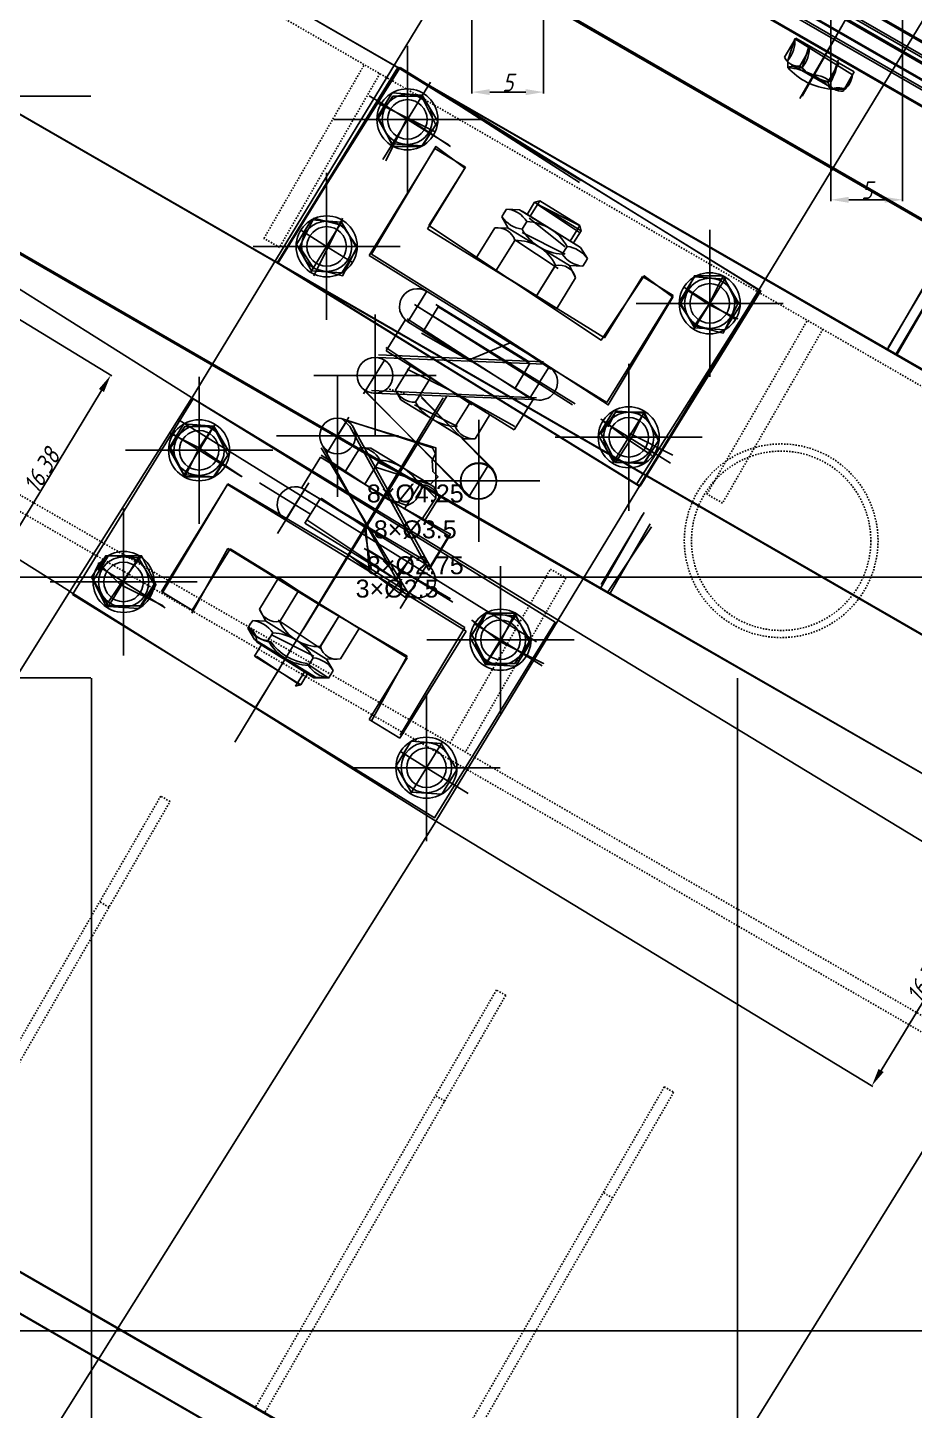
# Model space of a CAD drawing. Header units: millimetres. Extents: x 2787 to 6144, y -18 to 478.
# Drawn here: x 4479.1 to 4540.8, y 193.5 to 289.8 of the extents above; entities that cross this region are included whole.
import ezdxf

# ---------------------------------------------------------------- set-up
doc = ezdxf.new("R2010")
doc.units = ezdxf.units.MM
for name, pattern in [('ACAD_ISO02W100', [15, 12, -3]), ('CENTER', [50.8, 31.75, -6.35, 6.35, -6.35]), ('CENTER2', [28.575, 19.05, -3.175, 3.175, -3.175]), ('HIDDEN', [0.2, 0.1, -0.1])]:
    doc.linetypes.add(name, pattern=pattern)
for name, color, linetype in [('ADIM', 3, 'Continuous'), ('ADIM_CENTER', 1, 'Continuous'), ('ADIM_CLEAN', 3, 'Continuous'), ('ADIM_CLEAN_L', 3, 'Continuous')]:
    doc.layers.add(name, color=color, linetype=linetype)
for name, color, linetype, lineweight in [('中心线', 1, 'CENTER', 13), ('图层1', 1, 'CENTER2', 25), ('图层2', 160, 'Continuous', 25), ('尺寸线', 22, 'Continuous', 13), ('粗实线层', 7, 'Continuous', 35), ('虚线', 8, 'ACAD_ISO02W100', 13)]:
    doc.layers.add(name, color=color, linetype=linetype, lineweight=lineweight)
doc.styles.get("Standard").update_dxf_attribs({"font": 'gbeitc.shx', "bigfont": 'gbcbig.shx'})
doc.dimstyles.new('ADIM', dxfattribs={"dimscale": 0.5, "dimtxt": 2.5, "dimasz": 2.5, "dimexe": 0.18, "dimexo": 0.0625, "dimgap": 0.09, "dimtad": 1, "dimdec": 4, "dimzin": 0, "dimdsep": 46, "dimtxsty": 'Standard', "dimcen": 0.09, "dimadec": 0, "dimazin": 0, "dimtfac": 1, "dimtdec": 4, "dimtofl": 0, "dimtmove": 0, "dimatfit": 3, "dimfxl": 1, "dimtolj": 1, "dimtzin": 0, "dimarcsym": 0})

# ---------------------------------------------------------------- blocks, each defined once
blk = doc.blocks.new('*D84')
at = {"layer": 'ADIM', "color": 0, "lineweight": -2, "transparency": 16777216}
for p, q in [((4557.484, 237.473), (4526.05, 186.775)), ((4582.484, 221.973), (4551.05, 171.275)), ((4550.035, 172.01), (4527.16, 186.192))]:
    blk.add_line(p, q, dxfattribs=at)
at = {"layer": 'ADIM', "color": 0, "transparency": 16777216}
for points in [[(4527.27, 186.37), (4527.05, 186.015), (4526.098, 186.851)], [(4550.145, 172.187), (4549.926, 171.833), (4551.098, 171.351)]]:
    blk.add_solid(points, dxfattribs=at)
at = {"layer": 'Defpoints', "color": 0, "transparency": 16777216}
for p in [(4557.5, 237.5), (4582.5, 222), (4526.098, 186.851)]:
    blk.add_point(p, dxfattribs=at)
at = {"layer": 'ADIM', "color": 0, "transparency": 16777216, "insert": (4538.951, 179.671), "char_height": 1.25, "attachment_point": 5, "rotation": 328.20109}
blk.add_mtext('\\A1;29.42', dxfattribs=at)
blk = doc.blocks.new('*D90')
at = {"layer": 'ADIM', "color": 0, "lineweight": -2, "transparency": 16777216}
for p, q in [((4542.969, 251.5), (4408.358, 251.5)), ((4408.448, 200.25), (4408.448, 250.25)), ((4542.969, 199), (4408.358, 199))]:
    blk.add_line(p, q, dxfattribs=at)
at = {"layer": 'ADIM', "color": 0, "transparency": 16777216}
for points in [[(4408.24, 250.25), (4408.657, 250.25), (4408.448, 251.5)], [(4408.24, 200.25), (4408.657, 200.25), (4408.448, 199)]]:
    blk.add_solid(points, dxfattribs=at)
at = {"layer": 'Defpoints', "color": 0, "transparency": 16777216}
for p in [(4408.448, 251.5), (4543, 251.5), (4543, 199)]:
    blk.add_point(p, dxfattribs=at)
at = {"layer": 'ADIM', "color": 0, "transparency": 16777216, "insert": (4407.778, 225.25), "char_height": 1.25, "attachment_point": 5, "rotation": 90}
blk.add_mtext('\\A1;52.5', dxfattribs=at)
blk = doc.blocks.new('*D133')
at = {"layer": 'ADIM', "color": 0, "lineweight": -2, "transparency": 16777216}
for p, q in [((4490.516, 264.027), (4521.949, 315.739)), ((4522.97, 315.013), (4546.334, 300.811)), ((4516.016, 248.527), (4547.449, 300.239))]:
    blk.add_line(p, q, dxfattribs=at)
at = {"layer": 'ADIM', "color": 0, "transparency": 16777216}
for points in [[(4523.079, 315.191), (4522.862, 314.835), (4521.902, 315.662)], [(4546.442, 300.989), (4546.226, 300.633), (4547.402, 300.162)]]:
    blk.add_solid(points, dxfattribs=at)
at = {"layer": 'Defpoints', "color": 0, "transparency": 16777216}
for p in [(4547.402, 300.162), (4490.5, 264), (4516, 248.5)]:
    blk.add_point(p, dxfattribs=at)
at = {"layer": 'ADIM', "color": 0, "transparency": 16777216, "insert": (4535, 308.484), "char_height": 1.25, "attachment_point": 5, "rotation": 328.70696}
blk.add_mtext('\\A1;29.84', dxfattribs=at)
blk = doc.blocks.new('*D134')
at = {"layer": 'ADIM', "color": 0, "lineweight": -2, "transparency": 16777216}
for p, q in [((4516.027, 248.484), (4546.428, 230.026)), ((4507.527, 234.484), (4537.928, 216.026)), ((4545.702, 229.004), (4538.5, 217.141))]:
    blk.add_line(p, q, dxfattribs=at)
at = {"layer": 'ADIM', "color": 0, "transparency": 16777216}
for points in [[(4545.524, 229.112), (4545.88, 228.896), (4546.351, 230.073)], [(4538.322, 217.249), (4538.678, 217.033), (4537.851, 216.073)]]:
    blk.add_solid(points, dxfattribs=at)
at = {"layer": 'Defpoints', "color": 0, "transparency": 16777216}
for p in [(4516, 248.5), (4507.5, 234.5), (4537.851, 216.073)]:
    blk.add_point(p, dxfattribs=at)
at = {"layer": 'ADIM', "color": 0, "transparency": 16777216, "insert": (4541.528, 223.42), "char_height": 1.25, "attachment_point": 5, "rotation": 58.73627}
blk.add_mtext('\\A1;16.38', dxfattribs=at)
blk = doc.blocks.new('*D135')
at = {"layer": 'ADIM', "color": 0, "lineweight": -2, "transparency": 16777216}
for p, q in [((4481.983, 250.474), (4449.537, 198.762)), ((4507.483, 234.474), (4475.037, 182.762)), ((4474.026, 183.502), (4450.644, 198.174))]:
    blk.add_line(p, q, dxfattribs=at)
at = {"layer": 'ADIM', "color": 0, "transparency": 16777216}
for points in [[(4450.754, 198.35), (4450.533, 197.997), (4449.585, 198.838)], [(4474.137, 183.679), (4473.915, 183.326), (4475.085, 182.838)]]:
    blk.add_solid(points, dxfattribs=at)
at = {"layer": 'Defpoints', "color": 0, "transparency": 16777216}
for p in [(4482, 250.5), (4507.5, 234.5), (4449.585, 198.838)]:
    blk.add_point(p, dxfattribs=at)
at = {"layer": 'ADIM', "color": 0, "transparency": 16777216, "insert": (4462.691, 191.406), "char_height": 1.25, "attachment_point": 5, "rotation": 327.89374}
blk.add_mtext('\\A1;30.1', dxfattribs=at)
blk = doc.blocks.new('*D136')
at = {"layer": 'ADIM', "color": 0, "lineweight": -2, "transparency": 16777216}
for p, q in [((4490.474, 264.017), (4460.994, 282.578)), ((4453.237, 270.087), (4460.405, 281.472)), ((4481.974, 250.517), (4452.494, 269.078))]:
    blk.add_line(p, q, dxfattribs=at)
at = {"layer": 'ADIM', "color": 0, "transparency": 16777216}
for points in [[(4460.228, 281.583), (4460.581, 281.361), (4461.071, 282.53)], [(4453.06, 270.198), (4453.413, 269.976), (4452.571, 269.03)]]:
    blk.add_solid(points, dxfattribs=at)
at = {"layer": 'Defpoints', "color": 0, "transparency": 16777216}
for p in [(4461.071, 282.53), (4490.5, 264), (4482, 250.5)]:
    blk.add_point(p, dxfattribs=at)
at = {"layer": 'ADIM', "color": 0, "transparency": 16777216, "insert": (4456.254, 276.137), "char_height": 1.25, "attachment_point": 5, "rotation": 57.80427}
blk.add_mtext('\\A1;15.95', dxfattribs=at)
blk = doc.blocks.new('*D137')
at = {"layer": 'ADIM', "color": 0, "lineweight": -2, "transparency": 16777216}
for p, q in [((4483.5, 244.469), (4483.5, 129.08)), ((4528.5, 244.469), (4528.5, 129.08)), ((4484.75, 129.17), (4527.25, 129.17))]:
    blk.add_line(p, q, dxfattribs=at)
at = {"layer": 'ADIM', "color": 0, "transparency": 16777216}
for points in [[(4484.75, 129.378), (4484.75, 128.962), (4483.5, 129.17)], [(4527.25, 129.378), (4527.25, 128.962), (4528.5, 129.17)]]:
    blk.add_solid(points, dxfattribs=at)
at = {"layer": 'Defpoints', "color": 0, "transparency": 16777216}
for p in [(4483.5, 244.5), (4528.5, 244.5), (4528.5, 129.17)]:
    blk.add_point(p, dxfattribs=at)
at = {"layer": 'ADIM', "color": 0, "transparency": 16777216, "insert": (4506, 129.84), "char_height": 1.25, "attachment_point": 5}
blk.add_mtext('\\A1;45', dxfattribs=at)
blk = doc.blocks.new('*D138')
at = {"layer": 'ADIM', "color": 0, "lineweight": -2, "transparency": 16777216}
for p, q in [((4483.469, 285), (4374.495, 285)), ((4374.585, 245.75), (4374.585, 283.75)), ((4483.469, 244.5), (4374.495, 244.5))]:
    blk.add_line(p, q, dxfattribs=at)
at = {"layer": 'ADIM', "color": 0, "transparency": 16777216}
for points in [[(4374.377, 283.75), (4374.794, 283.75), (4374.585, 285)], [(4374.377, 245.75), (4374.794, 245.75), (4374.585, 244.5)]]:
    blk.add_solid(points, dxfattribs=at)
at = {"layer": 'Defpoints', "color": 0, "transparency": 16777216}
for p in [(4374.585, 285), (4483.5, 285), (4483.5, 244.5)]:
    blk.add_point(p, dxfattribs=at)
at = {"layer": 'ADIM', "color": 0, "transparency": 16777216, "insert": (4373.915, 264.75), "char_height": 1.25, "attachment_point": 5, "rotation": 90}
blk.add_mtext('\\A1;40.5', dxfattribs=at)
blk = doc.blocks.new('*D166')
at = {"layer": 'ADIM', "color": 0, "lineweight": -2, "transparency": 16777216}
for p, q in [((4454.527, 283.984), (4484.928, 265.526)), ((4446.027, 269.984), (4476.428, 251.526)), ((4477, 252.641), (4484.202, 264.504))]:
    blk.add_line(p, q, dxfattribs=at)
at = {"layer": 'ADIM', "color": 0, "transparency": 16777216}
for points in [[(4484.024, 264.612), (4484.38, 264.396), (4484.851, 265.573)], [(4476.822, 252.749), (4477.178, 252.533), (4476.351, 251.573)]]:
    blk.add_solid(points, dxfattribs=at)
at = {"layer": 'Defpoints', "color": 0, "transparency": 16777216}
for p in [(4454.5, 284), (4446, 270), (4484.851, 265.573)]:
    blk.add_point(p, dxfattribs=at)
at = {"layer": 'ADIM', "color": 0, "transparency": 16777216, "insert": (4480.028, 258.92), "char_height": 1.25, "attachment_point": 5, "rotation": 58.73627}
blk.add_mtext('\\A1;16.38', dxfattribs=at)
blk = doc.blocks.new('*D167')
at = {"layer": 'ADIM', "color": 0, "lineweight": -2, "transparency": 16777216}
for p, q in [((4429.016, 299.527), (4460.449, 351.239)), ((4484.834, 336.311), (4461.47, 350.513)), ((4454.516, 284.027), (4485.949, 335.739))]:
    blk.add_line(p, q, dxfattribs=at)
at = {"layer": 'ADIM', "color": 0, "transparency": 16777216}
for points in [[(4461.579, 350.691), (4461.362, 350.335), (4460.402, 351.162)], [(4484.942, 336.489), (4484.726, 336.133), (4485.902, 335.662)]]:
    blk.add_solid(points, dxfattribs=at)
at = {"layer": 'Defpoints', "color": 0, "transparency": 16777216}
for p in [(4460.402, 351.162), (4429, 299.5), (4454.5, 284)]:
    blk.add_point(p, dxfattribs=at)
at = {"layer": 'ADIM', "color": 0, "transparency": 16777216, "insert": (4473.5, 343.984), "char_height": 1.25, "attachment_point": 5, "rotation": 328.70696}
blk.add_mtext('\\A1;29.84', dxfattribs=at)
blk = doc.blocks.new('*D211')
at = {"layer": 'ADIM', "color": 0, "lineweight": -2, "transparency": 16777216}
for p, q in [((4535, 290.469), (4535, 277.697)), ((4540, 290.469), (4540, 277.697)), ((4536.25, 277.787), (4538.75, 277.787))]:
    blk.add_line(p, q, dxfattribs=at)
at = {"layer": 'ADIM', "color": 0, "transparency": 16777216}
for points in [[(4536.25, 277.995), (4536.25, 277.579), (4535, 277.787)], [(4538.75, 277.995), (4538.75, 277.579), (4540, 277.787)]]:
    blk.add_solid(points, dxfattribs=at)
at = {"layer": 'Defpoints', "color": 0, "transparency": 16777216}
for p in [(4535, 290.5), (4540, 290.5), (4540, 277.787)]:
    blk.add_point(p, dxfattribs=at)
at = {"layer": 'ADIM', "color": 0, "transparency": 16777216, "insert": (4537.5, 278.457), "char_height": 1.25, "attachment_point": 5}
blk.add_mtext('\\A1;5', dxfattribs=at)
blk = doc.blocks.new('*D226')
at = {"layer": 'ADIM', "color": 0, "lineweight": -2, "transparency": 16777216}
for p, q in [((4510, 297.969), (4510, 285.197)), ((4515, 297.969), (4515, 285.197)), ((4511.25, 285.287), (4513.75, 285.287))]:
    blk.add_line(p, q, dxfattribs=at)
at = {"layer": 'ADIM', "color": 0, "transparency": 16777216}
for points in [[(4511.25, 285.495), (4511.25, 285.079), (4510, 285.287)], [(4513.75, 285.495), (4513.75, 285.079), (4515, 285.287)]]:
    blk.add_solid(points, dxfattribs=at)
at = {"layer": 'Defpoints', "color": 0, "transparency": 16777216}
for p in [(4510, 298), (4515, 298), (4515, 285.287)]:
    blk.add_point(p, dxfattribs=at)
at = {"layer": 'ADIM', "color": 0, "transparency": 16777216, "insert": (4512.5, 285.957), "char_height": 1.25, "attachment_point": 5}
blk.add_mtext('\\A1;5', dxfattribs=at)

msp = doc.modelspace()

# ---------------------------------------------------------------- linework, layer by layer
at = {"color": 7, "linetype": 'Continuous', "lineweight": -3}
for p, q in [((4733.81439, 176.65359), (4326.16476, 412.2102)), ((4734.18939, 177.30312), (4326.53974, 412.8597)), ((4325.04182, 410.26522), (4732.81539, 174.92328)), ((4324.54182, 409.39919), (4732.31555, 174.05717)), ((4724.37888, 160.30492), (4316.60058, 395.64456)), ((4504.53517, 259.07622), (4304.46557, 374.6261)), ((4716.3813, 146.44712), (4364.3277, 349.62706)), ((4546.26851, 284.41198), (4500.2682, 310.97028)), ((4545.76859, 283.5461), (4499.76828, 310.10439)), ((4497.52163, 301.6231), (4543.4256, 275.13111)), ((4531.78356, 287.71708), (4532.55536, 289.05388)), ((4532.55536, 289.05388), (4536.63033, 286.7012)), ((4532.84606, 287.10365), (4533.61786, 288.44044)), ((4532.21161, 287.23162), (4535.22408, 285.49237)), ((4534.79603, 285.97784), (4535.56783, 287.31463)), ((4535.85853, 285.3644), (4536.63033, 286.7012)), ((4546.8811, 281.11621), (4538.9436, 267.36806)), ((4547.53068, 280.74133), (4539.59318, 266.99317)), ((4551.34998, 232.07646), (4504.53517, 259.07622)), ((4518.97406, 250.76871), (4521.87112, 255.78859)), ((4519.62358, 250.39371), (4522.40602, 255.21498))]:
    msp.add_line(p, q, dxfattribs=at)
at = {"lineweight": -3}
for p, q in [((4502.83674, 273.91852), (4507.43161, 281.36497)), ((4507.43161, 281.36497), (4509.55917, 280.05215)), ((4506.99581, 275.89527), (4509.55917, 280.05215)), ((4513.84399, 276.76784), (4514.36614, 277.6207)), ((4514.05675, 276.63656), (4514.72914, 277.70945)), ((4514.36614, 277.6207), (4514.72914, 277.70945)), ((4514.36614, 277.6207), (4517.60048, 275.62493)), ((4517.52027, 275.98671), (4514.72914, 277.70945)), ((4512.24691, 276.87203), (4512.08281, 276.60609)), ((4512.08281, 276.60609), (4512.52768, 275.81749)), ((4512.16621, 276.92183), (4512.16621, 276.92183)), ((4512.24691, 276.87203), (4512.41101, 277.13798)), ((4512.41101, 277.13798), (4513.31537, 277.09403)), ((4513.31537, 277.09403), (4517.57049, 274.46839)), ((4514.05675, 276.63656), (4513.84399, 276.76784)), ((4506.91826, 275.77237), (4506.99581, 275.89527)), ((4513.08818, 271.96519), (4506.91826, 275.77237)), ((4510.26935, 273.70498), (4511.59345, 275.82553)), ((4511.59345, 275.82553), (4512.52768, 275.81749)), ((4514.66356, 274.51826), (4512.52768, 275.81749)), ((4513.49251, 275.73623), (4513.82442, 276.26583)), ((4516.85558, 274.90952), (4517.52027, 275.98671)), ((4517.06834, 274.77824), (4517.60049, 275.62489)), ((4517.60049, 275.62489), (4517.52027, 275.98671)), ((4511.67566, 272.8372), (4513.00326, 274.95557)), ((4511.67566, 272.8372), (4513.00326, 274.95557)), ((4514.66356, 274.51826), (4516.79944, 273.21902)), ((4516.29764, 274.00531), (4516.62584, 274.5372)), ((4516.85558, 274.90952), (4517.06834, 274.77824)), ((4511.11895, 268.77385), (4502.83674, 273.91852)), ((4513.07332, 271.97477), (4510.25431, 273.71426)), ((4513.08818, 271.96519), (4510.26935, 273.70498)), ((4518.04728, 273.69393), (4517.57049, 274.46839)), ((4517.88317, 273.42798), (4518.04728, 273.69393)), ((4511.66044, 272.84618), (4511.66062, 272.84648)), ((4513.07314, 271.97447), (4511.66044, 272.84618)), ((4513.08836, 271.96549), (4511.67566, 272.8372)), ((4514.50078, 271.09333), (4515.82101, 273.23289)), ((4514.50078, 271.09333), (4515.83199, 273.20942)), ((4517.22001, 272.35326), (4516.79944, 273.21902)), ((4517.71907, 273.16204), (4516.79944, 273.21902)), ((4517.65277, 273.16912), (4517.65812, 273.16581)), ((4517.88317, 273.42798), (4517.71907, 273.16204)), ((4513.07332, 271.97477), (4519.24324, 268.16759)), ((4513.08818, 271.96519), (4513.08836, 271.96549)), ((4513.08818, 271.96519), (4515.90719, 270.2257)), ((4513.08818, 271.96519), (4514.50078, 271.09333)), ((4515.90719, 270.2257), (4517.22001, 272.35326)), ((4519.24324, 268.16759), (4521.89145, 272.44246)), ((4524.01901, 271.12964), (4521.89145, 272.44246)), ((4519.40892, 263.65852), (4524.01901, 271.12964)), ((4506.61568, 268.61697), (4507.65935, 270.32307)), ((4507.65935, 270.32307), (4514.04501, 266.38944)), ((4504.03026, 267.27789), (4505.34308, 269.40545)), ((4514.05366, 264.02535), (4505.54809, 269.28417)), ((4511.11144, 268.77851), (4519.40892, 263.65852)), ((4511.11895, 268.77385), (4511.11896, 268.77387)), ((4511.11895, 268.77385), (4515.37406, 266.14821)), ((4509.80846, 266.65007), (4506.61568, 268.61697)), ((4509.80846, 266.65007), (4512.66634, 267.8167)), ((4515.06267, 266.33446), (4503.41975, 266.79776)), ((4508.49813, 264.52097), (4504.03026, 267.27789)), ((4505.73231, 266.22763), (4504.67991, 264.52691)), ((4508.49813, 264.52097), (4505.73231, 266.22763)), ((4509.69001, 266.45811), (4509.68725, 266.45826)), ((4514.04501, 266.38944), (4513.01117, 264.67737)), ((4507.11272, 265.37585), (4506.06776, 263.68137)), ((4508.49564, 264.52251), (4507.11272, 265.37585)), ((4509.14972, 265.58251), (4509.13208, 265.55394)), ((4509.14972, 265.58251), (4509.14972, 265.58251)), ((4509.79927, 257.11362), (4502.508, 264.55683)), ((4514.27778, 263.87694), (4503.15807, 264.31169)), ((4505.04305, 263.86218), (4504.67991, 264.52691)), ((4506.37882, 264.18577), (4511.41331, 258.99239)), ((4508.49564, 264.52251), (4512.95666, 261.75453)), ((4508.49564, 264.52251), (4509.87643, 263.66576)), ((4514.05367, 264.02536), (4514.05366, 264.02535)), ((4514.27778, 263.87694), (4514.29676, 263.90742)), ((4507.25571, 262.49685), (4505.04305, 263.86218)), ((4509.87643, 263.66576), (4508.84788, 261.98762)), ((4512.95666, 261.75453), (4514.27778, 263.87694)), ((4513.40487, 262.95685), (4513.38723, 262.92827)), ((4514.27778, 263.87694), (4514.41523, 263.87157)), ((4507.25079, 260.51811), (4501.21, 262.45329)), ((4507.0962, 252.23846), (4501.72065, 261.9822)), ((4507.25095, 262.49979), (4509.46361, 261.13445)), ((4507.45758, 262.83465), (4507.46157, 262.83222)), ((4510.23087, 261.14505), (4511.28384, 262.84542)), ((4509.46361, 261.13445), (4510.23087, 261.14505)), ((4510.22927, 261.14602), (4510.23087, 261.14505)), ((4505.25169, 250.43478), (4499.61597, 260.63335)), ((4499.90275, 260.12749), (4499.89817, 260.13551)), ((4499.89893, 260.1213), (4499.90275, 260.12749)), ((4501.16269, 258.8221), (4502.2108, 260.52546)), ((4502.96779, 260.49901), (4502.2108, 260.52546)), ((4505.18045, 259.13367), (4502.96779, 260.49901)), ((4507.25384, 260.51194), (4507.25079, 260.51811)), ((4499.46064, 259.87236), (4498.14782, 257.7448)), ((4503.92851, 257.11543), (4499.46064, 259.87236)), ((4502.5431, 257.9703), (4503.58896, 259.66422)), ((4504.89518, 258.65111), (4503.27764, 259.15999)), ((4505.17569, 259.13661), (4507.38835, 257.77128)), ((4511.13267, 259.27454), (4510.56017, 259.45794)), ((4511.13544, 259.27902), (4511.11209, 259.24118)), ((4503.92851, 257.11543), (4501.16269, 258.8221)), ((4504.87921, 258.65613), (4504.96906, 258.80175)), ((4504.87921, 258.65613), (4507.09074, 257.96038)), ((4504.96906, 258.80175), (4504.97302, 258.79928)), ((4492.99002, 257.96091), (4488.39515, 250.51446)), ((4501.3027, 252.86563), (4492.99002, 257.96091)), ((4506.86304, 252.37222), (4498.34816, 257.61595)), ((4503.92601, 257.11697), (4502.5431, 257.9703)), ((4505.31103, 256.26707), (4506.34965, 257.93899)), ((4507.38835, 257.77128), (4507.72298, 257.08076)), ((4499.42329, 256.96097), (4498.36646, 255.26299)), ((4502.61319, 254.98941), (4499.42329, 256.96097)), ((4503.92601, 257.11697), (4508.4007, 254.37113)), ((4503.92601, 257.11697), (4505.31103, 256.26707)), ((4507.72298, 257.08076), (4506.67544, 255.37704)), ((4507.72139, 257.08175), (4507.72298, 257.08076)), ((4509.7965, 257.10914), (4510.17731, 256.98933)), ((4498.36646, 255.26299), (4504.74615, 251.31971)), ((4503.27193, 256.05697), (4503.28957, 256.08555)), ((4503.27193, 256.05697), (4503.27193, 256.05697)), ((4502.73164, 255.18137), (4502.61319, 254.98941)), ((4502.61319, 254.98941), (4502.73164, 255.18137)), ((4502.61319, 254.98941), (4502.85217, 251.91185)), ((4502.73164, 255.18137), (4502.73027, 255.18376)), ((4508.4007, 254.37113), (4507.0962, 252.23846)), ((4493.08848, 253.35704), (4490.52271, 249.20164)), ((4493.16355, 253.48147), (4493.08848, 253.35704)), ((4499.33347, 249.67429), (4493.16355, 253.48147)), ((4501.29517, 252.87025), (4509.59264, 247.75025)), ((4501.3027, 252.86563), (4501.30269, 252.86561)), ((4501.3027, 252.86563), (4505.55782, 250.23999)), ((4504.74615, 251.31971), (4505.81273, 253.01157)), ((4506.86303, 252.3722), (4506.86304, 252.37222)), ((4496.51427, 251.41348), (4495.21277, 249.27898)), ((4499.31824, 249.68327), (4496.49923, 251.42276)), ((4499.33347, 249.67429), (4496.51427, 251.41348)), ((4507.0962, 252.23846), (4507.07746, 252.20783)), ((4507.0962, 252.23846), (4507.16265, 252.11802)), ((4488.39515, 250.51446), (4490.52271, 249.20164)), ((4497.92058, 250.5457), (4496.62261, 248.40906)), ((4497.92058, 250.5457), (4496.62261, 248.40906)), ((4497.90573, 250.55529), (4497.90554, 250.55499)), ((4499.31843, 249.68357), (4497.90573, 250.55529)), ((4499.33328, 249.67399), (4497.92058, 250.5457)), ((4499.31824, 249.68327), (4505.48816, 245.87609)), ((4499.33347, 249.67429), (4499.33328, 249.67399)), ((4499.33347, 249.67429), (4502.15248, 247.93481)), ((4499.33347, 249.67429), (4500.74626, 248.80273)), ((4494.57048, 248.22558), (4494.73458, 248.49153)), ((4494.73458, 248.49153), (4495.63894, 248.44758)), ((4495.21277, 249.27898), (4495.63894, 248.44758)), ((4500.74626, 248.80273), (4499.42603, 246.66316)), ((4500.74626, 248.80273), (4499.45193, 246.66387)), ((4494.57048, 248.22558), (4494.40637, 247.95964)), ((4494.40637, 247.95964), (4494.85125, 247.17104)), ((4494.48977, 248.27538), (4494.48977, 248.27538)), ((4497.75809, 247.12122), (4495.63894, 248.44758)), ((4496.14428, 247.62167), (4495.81978, 247.08749)), ((4502.15248, 247.93481), (4500.83966, 245.80725)), ((4509.59264, 247.75025), (4504.98255, 240.27913)), ((4494.85125, 247.17104), (4499.10636, 244.5454)), ((4495.37987, 246.84485), (4494.85176, 245.99568)), ((4495.59262, 246.71357), (4495.37987, 246.84485)), ((4497.75809, 247.12122), (4499.87723, 245.79487)), ((4494.85176, 245.99568), (4498.08611, 243.99991)), ((4498.94941, 245.89075), (4498.6212, 245.35886)), ((4500.83966, 245.80725), (4499.87723, 245.79487)), ((4500.3406, 244.99847), (4499.87723, 245.79487)), ((4505.48816, 245.87609), (4502.85499, 241.59195)), ((4498.39146, 244.98654), (4497.72677, 243.90935)), ((4498.60421, 244.85525), (4498.08615, 243.99991)), ((4498.39146, 244.98654), (4498.60421, 244.85525)), ((4500.1765, 244.73253), (4500.0124, 244.46658)), ((4500.1765, 244.73253), (4500.3406, 244.99847)), ((4500.30454, 245.05456), (4500.30989, 245.05125)), ((4498.08615, 243.99991), (4497.72677, 243.90935)), ((4500.0124, 244.46658), (4499.10636, 244.5454)), ((4504.98255, 240.27913), (4502.85499, 241.59195))]:
    msp.add_line(p, q, dxfattribs=at)
for points in [[(4528.86009, 272.18157), (4530.04865, 271.44816), (4521.64661, 257.83179), (4496.43504, 273.3887), (4504.83709, 287.00508), (4517.58859, 279.1367)], [(4507.25384, 260.51194), (4507.46432, 260.08681), (4507.23243, 259.65627), (4507.28071, 258.85882), (4507.64699, 258.48096), (4507.08748, 257.95732)]]:
    msp.add_lwpolyline(points, dxfattribs=at)
for points in [[(4496.50202, 273.38684), (4521.71358, 257.82992), (4530.11563, 271.44629), (4504.90407, 287.00321)], [(4482.19048, 250.30395), (4507.40204, 234.74703), (4515.80409, 248.3634), (4490.59253, 263.92032)]]:
    msp.add_lwpolyline(points, close=True, dxfattribs=at)
for centre, radius in [((4505.5071, 283.38815), 2.125), ((4505.5071, 283.38815), 1.375), ((4499.88606, 274.54268), 2.125), ((4499.88606, 274.54268), 1.375), ((4526.56299, 270.57456), 2.125), ((4526.56299, 270.57456), 1.375), ((4503.25416, 265.55878), 1.25), ((4520.92282, 261.24371), 2.125), ((4491.0029, 260.33837), 2.125), ((4500.6491, 261.33702), 1.25), ((4520.92282, 261.24371), 1.375), ((4491.0029, 260.33837), 1.375), ((4510.45568, 258.1774), 1.25), ((4510.47626, 258.21076), 1.25), ((4485.7465, 251.16818), 2.125), ((4485.7465, 251.16818), 1.375), ((4511.99453, 247.14076), 2.125), ((4511.99453, 247.14076), 1.375), ((4506.83629, 238.23119), 2.125), ((4506.83629, 238.23119), 1.375)]:
    msp.add_circle(centre, radius, dxfattribs=at)
at = {"color": 7, "linetype": 'Continuous', "lineweight": -3}
for centre, radius, start, end in [((4532.61486, 288.01861), 0.88429, 199.9367218, 242.8701141), ((4532.69155, 287.97433), 0.88429, 237.1298859, 280.0632782), ((4535.40655, 289.23018), 3.32839, 219.71023, 239.5116666), ((4535.35741, 289.25854), 3.32839, 240.4883334, 260.28977), ((4535.62732, 286.27936), 0.88429, 199.9367218, 242.8701141), ((4535.70401, 286.23509), 0.88429, 237.1298859, 280.0632782)]:
    msp.add_arc(centre, radius, start, end, dxfattribs=at)
at = {"lineweight": -3}
for centre, radius, start, end in [((4513.81936, 277.84313), 2.1321, 215.4643928, 261.1818758), ((4512.28359, 275.35012), 1.79239, 30.7229581, 85.9233105), ((4511.78634, 274.5608), 1.27935, 17.9730975, 98.6715525), ((4516.48188, 277.44235), 3.44198, 209.7146966, 266.931572), ((4513.70668, 272.94072), 3.32719, 28.6740582, 87.9722104), ((4513.09794, 271.94462), 3.01244, 24.8258158, 91.8010019), ((4516.38155, 272.50578), 2.04606, 35.4999467, 83.1427098), ((4517.88908, 275.06825), 1.91378, 213.7392975, 264.903359), ((4516.07577, 272.05142), 1.18338, 14.7772944, 101.8879829), ((4506.208, 270.34578), 1.25, 58.3231343, 238.134317), ((4506.208, 270.34578), 1.25, 327.9174316, 329.1718371), ((4514.71765, 265.08443), 1.25, 237.9144148, 58.3231343), ((4506.07029, 265.24729), 1.56592, 207.3897692, 269.90746), ((4509.10699, 265.54143), 3.56324, 211.4672846, 265.8299447), ((4510.11526, 262.51338), 1.3721, 202.5306151, 274.8636076), ((4502.19049, 258.95967), 1.56592, 26.7388086, 89.2564994), ((4503.28949, 256.11359), 3.56324, 30.8163239, 85.178984), ((4497.69525, 256.55001), 1.25, 58.5119516, 238.3231343), ((4506.44813, 256.57042), 1.3721, 21.782661, 94.1156535), ((4497.69525, 256.55001), 1.25, 327.4744315, 328.728837), ((4506.21423, 251.30377), 1.25, 238.3231343, 58.7318538), ((4494.40773, 246.38463), 2.1321, 35.4643928, 81.1818758), ((4496.42968, 249.67378), 1.27935, 197.9747161, 278.6731711), ((4495.9472, 248.87535), 1.79239, 210.7229581, 265.9233105), ((4495.96003, 244.18462), 3.44198, 29.7146966, 86.931572), ((4499.35623, 249.67479), 3.01244, 204.8452667, 271.8204528), ((4498.73893, 248.68397), 3.32719, 208.6740582, 267.9722104), ((4500.59627, 246.96533), 1.18338, 194.7582857, 281.8689742), ((4498.71309, 243.99162), 1.91378, 31.7429096, 82.9069711), ((4500.32731, 246.48826), 2.04606, 213.5035588, 261.1463219)]:
    msp.add_arc(centre, radius, start, end, dxfattribs=at)
at = {"layer": 'ADIM_CENTER', "linetype": 'CENTER'}
for p, q in [((4505.5071, 278.26315), (4505.5071, 288.51315)), ((4505.5071, 278.63815), (4505.5071, 288.13815)), ((4505.5071, 279.01315), (4505.5071, 287.76315)), ((4500.3821, 283.38815), (4510.6321, 283.38815)), ((4500.7571, 283.38815), (4510.2571, 283.38815)), ((4501.1321, 283.38815), (4509.8821, 283.38815)), ((4499.88606, 269.41768), (4499.88606, 279.66768)), ((4499.88606, 269.79268), (4499.88606, 279.29268)), ((4499.88606, 270.16768), (4499.88606, 278.91768)), ((4526.56299, 265.44956), (4526.56299, 275.69956)), ((4494.76106, 274.54268), (4505.01106, 274.54268)), ((4495.13606, 274.54268), (4504.63606, 274.54268)), ((4495.51106, 274.54268), (4504.26106, 274.54268)), ((4526.56299, 265.82456), (4526.56299, 275.32456)), ((4526.56299, 266.19956), (4526.56299, 274.94956)), ((4503.25416, 261.30878), (4503.25416, 269.80878)), ((4521.43799, 270.57456), (4531.68799, 270.57456)), ((4521.81299, 270.57456), (4531.31299, 270.57456)), ((4522.18799, 270.57456), (4530.93799, 270.57456)), ((4520.92282, 256.11871), (4520.92282, 266.36871)), ((4520.92282, 256.49371), (4520.92282, 265.99371)), ((4491.0029, 255.21337), (4491.0029, 265.46337)), ((4491.0029, 255.58837), (4491.0029, 265.08837)), ((4499.00416, 265.55878), (4507.50416, 265.55878)), ((4500.6491, 257.08702), (4500.6491, 265.58702)), ((4520.92282, 256.86871), (4520.92282, 265.61871)), ((4491.0029, 255.96337), (4491.0029, 264.71337)), ((4510.47626, 253.96076), (4510.47626, 262.46076)), ((4496.3991, 261.33702), (4504.8991, 261.33702)), ((4515.79782, 261.24371), (4526.04782, 261.24371)), ((4516.17282, 261.24371), (4525.67282, 261.24371)), ((4516.54782, 261.24371), (4525.29782, 261.24371)), ((4485.8779, 260.33837), (4496.1279, 260.33837)), ((4486.2529, 260.33837), (4495.7529, 260.33837)), ((4486.6279, 260.33837), (4495.3779, 260.33837)), ((4506.22626, 258.21076), (4514.72626, 258.21076)), ((4485.7465, 246.04318), (4485.7465, 256.29318)), ((4485.7465, 246.41818), (4485.7465, 255.91818)), ((4485.7465, 246.79318), (4485.7465, 255.54318)), ((4511.99453, 242.01576), (4511.99453, 252.26576)), ((4511.99453, 242.39076), (4511.99453, 251.89076)), ((4511.99453, 242.76576), (4511.99453, 251.51576)), ((4480.6215, 251.16818), (4490.8715, 251.16818)), ((4480.9965, 251.16818), (4490.4965, 251.16818)), ((4481.3715, 251.16818), (4490.1215, 251.16818)), ((4506.86953, 247.14076), (4517.11953, 247.14076)), ((4507.24453, 247.14076), (4516.74453, 247.14076)), ((4507.61953, 247.14076), (4516.36953, 247.14076)), ((4506.83629, 233.10619), (4506.83629, 243.35619)), ((4506.83629, 233.48119), (4506.83629, 242.98119)), ((4506.83629, 233.85619), (4506.83629, 242.60619)), ((4501.71129, 238.23119), (4511.96129, 238.23119)), ((4502.08629, 238.23119), (4511.58629, 238.23119)), ((4502.46129, 238.23119), (4511.21129, 238.23119))]:
    msp.add_line(p, q, dxfattribs=at)
at = {"layer": 'ADIM_CLEAN'}
for points in [[(4536.5, 286.5), (4532.5, 289), (4532, 287.5), (4532, 287, -0.18955484), (4533, 287, 0.18955484), (4533.5, 288.5), (4533, 287), (4533.5, 286.5, 0.0866157), (4535, 286, 0.0866157), (4535.5, 287.5), (4535, 286), (4535, 285.5, -0.18955484), (4536, 285.5, 0.18955484)], [(4536, 285.5), (4535, 285.5, -0.18955484), (4532, 287), (4532, 287.5, 0.18955484), (4532.5, 289), (4536.5, 286.5)], [(4535, 285.5), (4535, 286, 0.18955484), (4533.5, 286.5, -0.0866157), (4533, 287, -0.0866157), (4532, 287, -0.18955484)], [(4507.5, 257), (4506.5, 255.5), (4507.5, 257), (4506.5, 258, -0.3265268), (4505.5, 256.5), (4504, 257), (4508.5, 254.5), (4507, 252), (4501.5, 262), (4501, 262.5), (4507.5, 260.5)], [(4500, 244.5), (4498.5, 245.5, -0.21092794), (4496, 247, -0.26466961), (4494.5, 248, -0.24562519), (4495, 247), (4499, 244.5)]]:
    msp.add_lwpolyline(points, format="xyb", close=True, dxfattribs=at)
for points in [[(4507.5, 283), (4506.5, 281.5), (4504.5, 281.5), (4503.5, 283.5), (4504.5, 285), (4506.5, 285)], [(4507, 276), (4509.5, 280), (4507.5, 281.5), (4503, 274), (4511, 269), (4519.5, 263.5), (4524, 271), (4522, 272.5), (4519, 268)], [(4499, 276.5), (4501, 276), (4502, 274.5), (4501, 272.5), (4499, 273), (4498, 274.5)], [(4528.5, 270.5), (4527.5, 268.5), (4525.5, 269), (4524.5, 270.5), (4525.5, 272.5), (4527.5, 272.5)], [(4525.5, 272.5), (4524.5, 270.5), (4525.5, 269), (4526.5, 270.5), (4525, 271.5), (4526.5, 270.5), (4527.5, 272.5)], [(4527.5, 272.5), (4526.5, 270.5), (4528.5, 269.5), (4526.5, 270.5), (4525.5, 269), (4527.5, 268.5), (4528.5, 270.5)], [(4490.5, 264), (4516, 248.5), (4507.5, 234.5), (4482, 250.5)], [(4520, 259.5), (4519, 261.5), (4520, 263), (4522, 263), (4523, 261), (4522, 259.5)], [(4522, 263), (4520, 263), (4519.5, 262), (4519, 262.5), (4521, 261)], [(4521, 261), (4519, 262.5), (4519.5, 262), (4520, 263), (4519, 261.5), (4520, 259.5)], [(4522, 259.5), (4523, 261), (4522, 263), (4521, 261), (4522.5, 260), (4521, 261), (4520, 259.5)], [(4492, 262), (4493, 260), (4492, 258.5), (4490, 258.5), (4489, 260.5), (4490, 262)], [(4490, 262), (4489, 260.5), (4490, 258.5), (4491, 260.5), (4489, 261.5), (4491, 260.5), (4492, 262)], [(4488, 251), (4487.5, 250), (4488, 251), (4487, 249.5), (4484.5, 249.5), (4483.5, 251.5), (4484.5, 253), (4487, 253)], [(4484.5, 249.5), (4485.5, 251), (4484, 252.5), (4484, 252), (4484.5, 253), (4483.5, 251.5)], [(4484.5, 253), (4484, 252), (4484, 252.5), (4485.5, 251), (4487, 253)], [(4487, 253), (4485.5, 251), (4488.5, 249.5), (4485.5, 251), (4484.5, 249.5), (4487, 249.5), (4488, 251)], [(4513, 249), (4514, 247), (4513.5, 246), (4514, 247), (4513, 245.5), (4511, 245.5), (4510, 247.5), (4511, 249)], [(4511, 249), (4510.5, 248), (4510, 248.5), (4512, 247), (4513, 249)], [(4511, 245.5), (4512, 247), (4510, 248.5), (4510.5, 248), (4511, 249), (4510, 247.5)], [(4513, 249), (4512, 247), (4515, 245.5), (4512, 247), (4511, 245.5), (4513, 245.5), (4514, 247)]]:
    msp.add_lwpolyline(points, close=True, dxfattribs=at)
for centre, radius in [((4505.5071, 283.38815), 2.125), ((4505.5071, 283.38815), 1.75), ((4505.5071, 283.38815), 1.375), ((4499.88606, 274.54268), 2.125), ((4499.88606, 274.54268), 1.75), ((4499.88606, 274.54268), 1.375), ((4526.56299, 270.57456), 2.125), ((4526.56299, 270.57456), 1.75), ((4526.56299, 270.57456), 1.375), ((4503.25416, 265.55878), 1.25), ((4520.92282, 261.24371), 2.125), ((4520.92282, 261.24371), 1.75), ((4491.0029, 260.33837), 2.125), ((4491.0029, 260.33837), 1.75), ((4500.6491, 261.33702), 1.25), ((4520.92282, 261.24371), 1.375), ((4491.0029, 260.33837), 1.375), ((4510.47626, 258.21076), 1.25), ((4485.7465, 251.16818), 2.125), ((4485.7465, 251.16818), 1.75), ((4485.7465, 251.16818), 1.375), ((4511.99453, 247.14076), 2.125), ((4511.99453, 247.14076), 1.75), ((4511.99453, 247.14076), 1.375), ((4506.83629, 238.23119), 2.125), ((4506.83629, 238.23119), 1.75), ((4506.83629, 238.23119), 1.375)]:
    msp.add_circle(centre, radius, dxfattribs=at)
at = {"layer": 'ADIM_CLEAN_L'}
for p, q in [((4326.5, 413), (4734, 177.5)), ((4326, 412), (4734, 176.5)), ((4325, 410.5), (4733, 175)), ((4324.5, 409.5), (4732.5, 174)), ((4316.5, 395.5), (4724.5, 160.5)), ((4304.5, 374.5), (4504.5, 259)), ((4408, 364), (4592.5, 258)), ((4404.5, 355.5), (4636.5, 221.5)), ((4364.5, 349.5), (4716.5, 146.5)), ((4500, 310), (4638, 230.5)), ((4533, 285), (4539.5, 296.5)), ((4496.5, 273.5), (4505, 287)), ((4505, 287), (4517.5, 279)), ((4505, 287), (4530, 271.5)), ((4503.5, 284.5), (4507.5, 282.5)), ((4504, 280.5), (4505.5, 283.5)), ((4505.5, 283.5), (4508.5, 281.5)), ((4539, 267.5), (4547, 281)), ((4539.5, 267), (4547.5, 280.5)), ((4514.5, 277.5), (4517.5, 275.5)), ((4514.5, 277.5), (4517.5, 276)), ((4499, 272.5), (4501, 276.5)), ((4513.5, 277), (4517.5, 274.5)), ((4516.5, 274.5), (4514, 276.5)), ((4513.5, 275.5), (4516.5, 274)), ((4516, 273), (4513, 275)), ((4521.5, 258), (4530, 271.5)), ((4506, 270.5), (4517, 263.5)), ((4507.5, 270.5), (4514, 266.5)), ((4505.5, 269.5), (4514, 264)), ((4511, 269), (4515.5, 266)), ((4366, 268), (4628, 117)), ((4506.5, 268.5), (4510, 266.5)), ((4503.5, 267), (4515, 266.5)), ((4504, 267.5), (4510, 263.5)), ((4364.5, 266), (4628, 114)), ((4505.5, 266), (4508.5, 264.5)), ((4493.5, 240), (4508, 264)), ((4502.5, 264.5), (4510, 257)), ((4503, 264.5), (4514.5, 264)), ((4506.5, 264), (4511.5, 259)), ((4508.5, 264.5), (4513, 262)), ((4506, 263.5), (4509, 262)), ((4489.5, 262.5), (4514.5, 247)), ((4521, 261.5), (4524, 260)), ((4491, 260.5), (4494, 258.5)), ((4499.5, 260.5), (4505.5, 250.5)), ((4499.5, 260), (4504, 257)), ((4506.5, 258), (4503.5, 259.5)), ((4504.5, 259), (4551.5, 232)), ((4488.5, 250.5), (4493, 258)), ((4493, 258), (4501.5, 253)), ((4498.5, 257.5), (4507, 252.5)), ((4499.5, 257), (4502.5, 255)), ((4498.5, 255.5), (4504.5, 251.5)), ((4519, 251), (4522, 256)), ((4502.5, 255), (4503, 252)), ((4519.5, 250.5), (4522.5, 255)), ((4490.5, 249), (4493, 253.5)), ((4493, 253.5), (4499.5, 249.5)), ((4502.5, 253.5), (4508.5, 250)), ((4501.5, 253), (4505.5, 250)), ((4501.5, 253), (4509.5, 248)), ((4496.5, 251.5), (4499.5, 249.5)), ((4499.5, 249.5), (4505.5, 246)), ((4496.5, 248.5), (4499.5, 246.5)), ((4505, 240.5), (4509.5, 248)), ((4499, 246), (4496, 247.5)), ((4495, 246), (4498, 244)), ((4503, 241.5), (4505.5, 246))]:
    msp.add_line(p, q, dxfattribs=at)
at = {"layer": '中心线', "lineweight": -3}
msp.add_line((4532.84731, 284.8486), (4539.6583, 296.64557), dxfattribs=at)
at = {"layer": '图层1', "lineweight": -3}
for p, q in [((4505.5071, 283.38815), (4507.10924, 285.98989)), ((4505.5071, 283.38815), (4506.62135, 285.19759)), ((4503.70263, 284.51044), (4502.85743, 285.03611)), ((4505.5071, 283.38815), (4503.70263, 284.51044)), ((4505.5071, 283.38815), (4504.39285, 281.57871)), ((4505.5071, 283.38815), (4507.31156, 282.26586)), ((4505.5071, 283.38815), (4508.40824, 281.58378)), ((4504.39285, 281.57871), (4503.78947, 280.59886)), ((4517.51968, 279.21868), (4517.50211, 279.19006)), ((4517.58859, 279.1367), (4517.58869, 279.1761)), ((4499.88606, 274.54268), (4498.0816, 275.66497)), ((4499.88606, 274.54268), (4501.00031, 276.35212)), ((4515.41885, 275.79606), (4515.41773, 275.79423)), ((4499.88606, 274.54268), (4498.77182, 272.73324)), ((4499.88606, 274.54268), (4501.69053, 273.42039)), ((4514.64331, 274.53256), (4514.64237, 274.53103)), ((4517.57454, 273.17099), (4517.57456, 273.18049)), ((4513.07332, 271.97477), (4513.07314, 271.97447)), ((4526.56299, 270.57456), (4524.75853, 271.69685)), ((4526.56299, 270.57456), (4527.67724, 272.384)), ((4506.86068, 271.41897), (4505.5447, 269.28629)), ((4506.208, 270.34578), (4506.86607, 271.41562)), ((4506.208, 270.34578), (4517.19613, 263.56551)), ((4526.56299, 270.57456), (4525.44874, 268.76512)), ((4526.56299, 270.57456), (4528.36745, 269.45227)), ((4504.88361, 268.21493), (4504.86598, 268.18636)), ((4503.90364, 266.6268), (4502.44794, 264.26768)), ((4514.71765, 265.08443), (4515.37881, 266.14531)), ((4502.58062, 264.48269), (4503.19481, 265.47806)), ((4509.14972, 265.58251), (4509.13215, 265.55389)), ((4514.72235, 265.09196), (4514.06128, 264.02063)), ((4508.24754, 264.1127), (4493.48506, 240.06198)), ((4513.40487, 262.95685), (4513.38723, 262.92827)), ((4520.92282, 261.24371), (4522.03707, 263.05315)), ((4491.0029, 260.33837), (4492.11715, 262.14781)), ((4499.89443, 260.12945), (4501.4415, 262.63664)), ((4501.30882, 262.42163), (4500.69463, 261.42626)), ((4520.92282, 261.24371), (4519.11836, 262.366)), ((4491.0029, 260.33837), (4489.19844, 261.46066)), ((4520.92282, 261.24371), (4519.80857, 259.43427)), ((4520.92282, 261.24371), (4522.72728, 260.12142)), ((4520.92282, 261.24371), (4523.82396, 259.43934)), ((4491.0029, 260.33837), (4489.88865, 258.52893)), ((4491.0029, 260.33837), (4492.80737, 259.21608)), ((4491.0029, 260.33837), (4493.90404, 258.534)), ((4517.54436, 260.3631), (4517.54445, 260.4025)), ((4511.13544, 259.27902), (4509.7965, 257.10914)), ((4511.11209, 259.24118), (4511.13544, 259.27902)), ((4497.69525, 256.55001), (4495.21027, 258.08339)), ((4497.02876, 255.48535), (4498.34474, 257.61803)), ((4497.69525, 256.55001), (4498.64353, 258.08197)), ((4509.7965, 257.10914), (4509.81985, 257.14698)), ((4497.69525, 256.55001), (4496.45199, 254.5415)), ((4497.69525, 256.55001), (4497.03418, 255.48203)), ((4497.69525, 256.55001), (4498.75903, 255.8936)), ((4501.94942, 253.92496), (4501.98193, 253.9049)), ((4502.73341, 253.44119), (4508.68338, 249.76974)), ((4485.7465, 251.16818), (4486.86074, 252.97762)), ((4506.2096, 251.2962), (4506.87067, 252.36753)), ((4485.7465, 251.16818), (4483.94203, 252.29047)), ((4485.7465, 251.16818), (4484.63225, 249.35874)), ((4485.7465, 251.16818), (4487.55096, 250.04589)), ((4485.7465, 251.16818), (4488.64764, 249.36381)), ((4506.21423, 251.30377), (4505.00717, 249.32798)), ((4506.21423, 251.30377), (4505.56254, 250.23705)), ((4511.99453, 247.14076), (4513.10877, 248.9502)), ((4511.99453, 247.14076), (4510.19006, 248.26305)), ((4511.99453, 247.14076), (4510.88028, 245.33132)), ((4511.99453, 247.14076), (4513.79899, 246.01847)), ((4511.99453, 247.14076), (4514.89567, 245.33639)), ((4506.83629, 238.23119), (4507.95053, 240.04063)), ((4506.83629, 238.23119), (4505.03182, 239.35348)), ((4506.83629, 238.23119), (4505.72204, 236.42175)), ((4506.83629, 238.23119), (4508.64075, 237.1089)), ((4506.83629, 238.23119), (4509.73743, 236.42682))]:
    msp.add_line(p, q, dxfattribs=at)
at = {"layer": '图层2', "lineweight": -3}
for p, q in [((4504.44346, 285.22732), (4503.40487, 283.51813)), ((4503.91492, 284.3784), (4504.44346, 285.22732)), ((4504.44346, 285.22732), (4506.54302, 285.06477)), ((4503.70263, 284.51044), (4503.91492, 284.3784)), ((4506.54302, 285.06477), (4507.62695, 283.24036)), ((4503.40487, 283.51813), (4504.45199, 281.67474)), ((4507.6301, 283.24538), (4506.56845, 281.55041)), ((4507.09927, 282.39789), (4507.6301, 283.24538)), ((4507.31156, 282.26586), (4507.09927, 282.39789)), ((4506.56845, 281.55041), (4504.45199, 281.67474)), ((4498.82242, 276.38185), (4497.78383, 274.67266)), ((4498.0816, 275.66497), (4498.29389, 275.53294)), ((4498.29389, 275.53294), (4498.82242, 276.38185)), ((4498.82242, 276.38185), (4500.92198, 276.2193)), ((4500.92198, 276.2193), (4502.00592, 274.39489)), ((4497.78383, 274.67266), (4498.83095, 272.82927)), ((4502.00906, 274.39991), (4500.94742, 272.70494)), ((4501.47824, 273.55243), (4502.00906, 274.39991)), ((4501.69053, 273.42039), (4501.47824, 273.55243)), ((4500.94742, 272.70494), (4498.83095, 272.82927)), ((4525.49935, 272.41373), (4524.46076, 270.70454)), ((4524.75853, 271.69685), (4524.97082, 271.56481)), ((4524.97082, 271.56481), (4525.49935, 272.41373)), ((4525.49935, 272.41373), (4527.59891, 272.25118)), ((4527.59891, 272.25118), (4528.68284, 270.42677)), ((4524.46076, 270.70454), (4525.50788, 268.86115)), ((4528.68599, 270.43179), (4527.62434, 268.73682)), ((4528.15516, 269.5843), (4528.68599, 270.43179)), ((4527.62434, 268.73682), (4525.50788, 268.86115)), ((4528.36745, 269.45227), (4528.15516, 269.5843)), ((4519.85918, 263.08288), (4518.82059, 261.37369)), ((4519.33065, 262.23397), (4519.85918, 263.08288)), ((4519.85918, 263.08288), (4521.95874, 262.92034)), ((4521.95874, 262.92034), (4523.04267, 261.09593)), ((4489.93926, 262.17754), (4488.90067, 260.46835)), ((4489.41073, 261.32863), (4489.93926, 262.17754)), ((4489.93926, 262.17754), (4492.03882, 262.015)), ((4492.03882, 262.015), (4493.12276, 260.19059)), ((4519.11836, 262.366), (4519.33065, 262.23397)), ((4489.19844, 261.46066), (4489.41073, 261.32863)), ((4518.82059, 261.37369), (4519.86771, 259.5303)), ((4523.04582, 261.10094), (4521.98417, 259.40597)), ((4522.51499, 260.25346), (4523.04582, 261.10094)), ((4488.90067, 260.46835), (4489.94779, 258.62496)), ((4493.1259, 260.1956), (4492.06425, 258.50063)), ((4492.59508, 259.34812), (4493.1259, 260.1956)), ((4522.72728, 260.12142), (4522.51499, 260.25346)), ((4492.80737, 259.21608), (4492.59508, 259.34812)), ((4521.98417, 259.40597), (4519.86771, 259.5303)), ((4492.06425, 258.50063), (4489.94779, 258.62496)), ((4484.68286, 253.00735), (4483.64426, 251.29816)), ((4484.15432, 252.15843), (4484.68286, 253.00735)), ((4484.68286, 253.00735), (4486.78242, 252.8448)), ((4486.78242, 252.8448), (4487.86635, 251.02039)), ((4483.94203, 252.29047), (4484.15432, 252.15843)), ((4483.64426, 251.29816), (4484.69139, 249.45477)), ((4487.86949, 251.02541), (4486.80785, 249.33044)), ((4487.33867, 250.17792), (4487.86949, 251.02541)), ((4486.80785, 249.33044), (4484.69139, 249.45477)), ((4487.55096, 250.04589), (4487.33867, 250.17792)), ((4510.93089, 248.97992), (4509.89229, 247.27074)), ((4510.40235, 248.13101), (4510.93089, 248.97992)), ((4510.93089, 248.97992), (4513.03045, 248.81738)), ((4513.03045, 248.81738), (4514.11438, 246.99297)), ((4510.19006, 248.26305), (4510.40235, 248.13101)), ((4509.89229, 247.27074), (4510.93942, 245.42735)), ((4514.11752, 246.99799), (4513.05588, 245.30302)), ((4513.5867, 246.1505), (4514.11752, 246.99799)), ((4513.79899, 246.01847), (4513.5867, 246.1505)), ((4513.05588, 245.30302), (4510.93942, 245.42735)), ((4505.77265, 240.07035), (4504.73405, 238.36117)), ((4505.24411, 239.22144), (4505.77265, 240.07035)), ((4505.77265, 240.07035), (4507.87221, 239.90781)), ((4507.87221, 239.90781), (4508.95614, 238.0834)), ((4505.03182, 239.35348), (4505.24411, 239.22144)), ((4504.73405, 238.36117), (4505.78118, 236.51778)), ((4508.95928, 238.08842), (4507.89764, 236.39345)), ((4508.42846, 237.24093), (4508.95928, 238.08842)), ((4508.64075, 237.1089), (4508.42846, 237.24093)), ((4507.89764, 236.39345), (4505.78118, 236.51778))]:
    msp.add_line(p, q, dxfattribs=at)
for centre, radius in [((4505.5071, 283.38815), 1.75), ((4505.5071, 283.38815), 1.375), ((4499.88606, 274.54268), 1.75), ((4499.88606, 274.54268), 1.375), ((4526.56299, 270.57456), 1.75), ((4526.56299, 270.57456), 1.375), ((4520.92282, 261.24371), 1.75), ((4491.0029, 260.33837), 1.75), ((4520.92282, 261.24371), 1.375), ((4491.0029, 260.33837), 1.375), ((4485.7465, 251.16818), 1.75), ((4485.7465, 251.16818), 1.375), ((4511.99453, 247.14076), 1.75), ((4511.99453, 247.14076), 1.375), ((4506.83629, 238.23119), 1.75), ((4506.83629, 238.23119), 1.375)]:
    msp.add_circle(centre, radius, dxfattribs=at)
at = {"layer": '尺寸线', "lineweight": -3}
msp.add_line((4532.84731, 284.8486), (4539.6583, 296.64557), dxfattribs=at)
at = {"layer": '粗实线层', "color": 7, "lineweight": -3}
for p, q in [((4627.88174, 116.85257), (4365.8692, 268.12558)), ((4627.88174, 113.96585), (4364.61921, 265.96054))]:
    msp.add_line(p, q, dxfattribs=at)
at = {"layer": '虚线', "color": 251, "linetype": 'HIDDEN', "lineweight": -3}
msp.add_line((4724.54654, 159.05358), (4339.65922, 381.18243), dxfattribs=at)
at = {"layer": '虚线', "color": 8, "linetype": 'HIDDEN', "lineweight": -3}
for p, q in [((4297.14844, 361.95246), (4704.8909, 126.54224)), ((4296.64844, 361.08644), (4704.3909, 125.67622)), ((4495.5212, 275.09998), (4502.51741, 287.21778)), ((4503.60003, 286.59293), (4496.60373, 274.47498)), ((4496.60373, 274.47498), (4495.5212, 275.09998)), ((4526.37336, 257.28748), (4533.36956, 269.40528)), ((4534.45218, 268.78043), (4527.45589, 256.66248)), ((4505.31423, 264.32313), (4504.10302, 264.6321)), ((4527.45589, 256.66248), (4526.37336, 257.28748)), ((4508.4716, 239.94887), (4515.4679, 252.06682)), ((4516.55043, 251.44182), (4509.55422, 239.32402)), ((4515.4679, 252.06682), (4516.55043, 251.44182)), ((4488.32875, 236.25033), (4471.51625, 207.13023)), ((4488.97826, 235.87534), (4488.32875, 236.25033)), ((4472.16576, 206.75523), (4488.97826, 235.87534)), ((4484.72826, 228.51412), (4484.07875, 228.88912)), ((4511.71121, 222.75046), (4494.89871, 193.63035)), ((4512.36062, 222.37552), (4511.71121, 222.75046)), ((4512.36062, 222.37552), (4495.54812, 193.25542)), ((4523.40244, 216.00052), (4506.58994, 186.88042)), ((4523.40244, 216.00052), (4524.05196, 215.62553)), ((4524.05196, 215.62553), (4505.98947, 184.34038)), ((4508.11062, 215.01431), (4507.46121, 215.38924)), ((4519.80196, 208.26431), (4519.13795, 208.64768))]:
    msp.add_line(p, q, dxfattribs=at)
at = {"layer": '虚线', "color": 251, "linetype": 'HIDDEN', "lineweight": -3}
for radius in [6.75, 6.25]:
    msp.add_circle((4531.54016, 254.03702), radius, dxfattribs=at)

# ---------------------------------------------------------------- texts
at = {"layer": 'ADIM', "char_height": 1.25, "attachment_point": 5}
for s, insert in [('{\\fArial|b0|i0|c0|p2;8×Ø4.25}', (4506.0574, 257.30961)), ('{\\fArial|b0|i0|c0|p2;8×Ø3.5}', (4506.0574, 254.80961)), ('{\\fArial|b0|i0|c0|p2;8×Ø2.75}', (4506.0574, 252.30961)), ('{\\fArial|b0|i0|c0|p2;3×Ø2.5}', (4504.79317, 250.68335))]:
    msp.add_mtext(s, dxfattribs=dict(at, insert=insert))

# ---------------------------------------------------------------- dimensions: what is measured, and where the dimension line sits
at = {"layer": 'ADIM'}
for p1, p2, distance, text, picture, middle in [((4454.5, 284), (4429, 299.5), -60.45704, '29.84', '*D167', (4473.50032, 343.9844)), ((4490.5, 264), (4516, 248.5), 60.45704, '29.84', '*D133', (4535.00032, 308.4844)), ((4446, 270), (4454.5, 284), -35.50714, '16.38', '*D166', (4480.02835, 258.92029)), ((4482, 250.5), (4490.5, 264), 34.77692, '15.95', '*D136', (4456.25365, 276.13659)), ((4507.5, 234.5), (4482, 250.5), 60.98934, '30.1', '*D135', (4462.69081, 191.40567)), ((4516, 248.5), (4507.5, 234.5), 35.50714, '16.38', '*D134', (4541.52835, 223.42029)), ((4582.5, 222), (4557.5, 237.5), 59.59375, '29.42', '*D84', (4538.95074, 179.67055))]:
    dim = msp.add_aligned_dim(p1=p1, p2=p2, distance=distance, text=text, dimstyle='ADIM', dxfattribs=at)
    dim.commit()
    dim.dimension.update_dxf_attribs({"geometry": picture, "text_midpoint": middle})
for base, p1, p2, text, picture, middle in [((4515, 285.28691), (4510, 298), (4515, 298), '5', '*D226', (4512.5, 285.95691)), ((4540, 277.78691), (4535, 290.5), (4540, 290.5), '5', '*D211', (4537.5, 278.45691)), ((4528.5, 129.17001), (4483.5, 244.5), (4528.5, 244.5), '45', '*D137', (4506, 129.84001))]:
    dim = msp.add_linear_dim(base=base, p1=p1, p2=p2, text=text, dimstyle='ADIM', dxfattribs=at)
    dim.commit()
    dim.dimension.update_dxf_attribs({"geometry": picture, "text_midpoint": middle})
for base, p1, p2, text, picture, middle in [((4374.58546, 285), (4483.5, 244.5), (4483.5, 285), '40.5', '*D138', (4373.91546, 264.75)), ((4408.44835, 251.5), (4543, 199), (4543, 251.5), '52.5', '*D90', (4407.77835, 225.25))]:
    dim = msp.add_linear_dim(base=base, p1=p1, p2=p2, angle=90, text=text, dimstyle='ADIM', dxfattribs=at)
    dim.commit()
    dim.dimension.update_dxf_attribs({"geometry": picture, "text_midpoint": middle})

doc.saveas('drawing.dxf')
